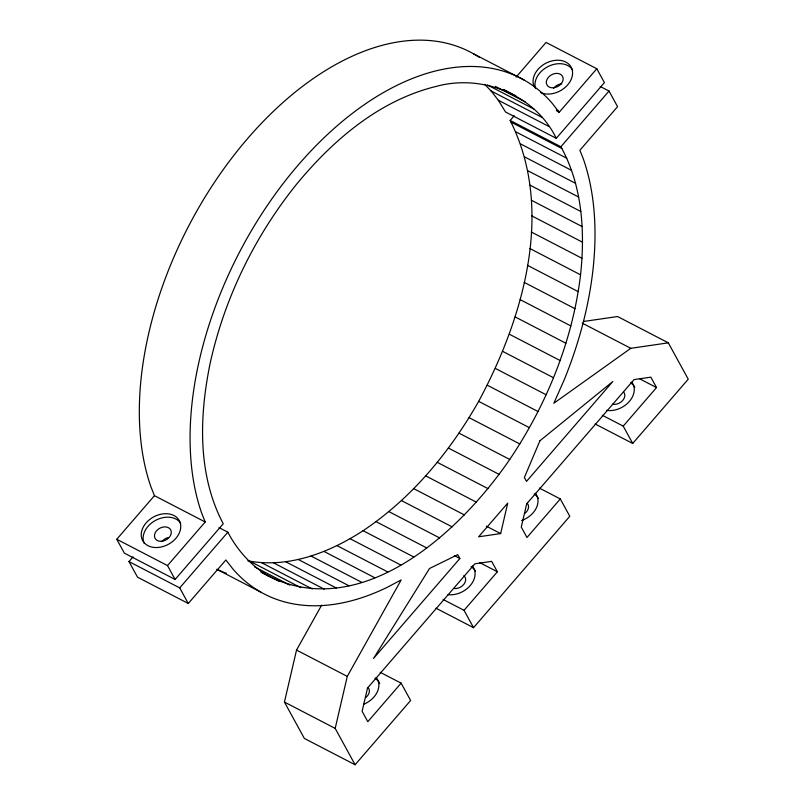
<?xml version="1.0" encoding="UTF-8"?>
<svg xmlns="http://www.w3.org/2000/svg" width="805" height="805" viewBox="0 0 805 805"><rect width="100%" height="100%" fill="white"/><g stroke="black" fill="none" stroke-linecap="round" stroke-linejoin="round"><path stroke-width="1.21" d="M247.849 560.823C288.452 568.582 329.466 552.572 363.095 530.706C411.788 498.225 449.915 451.917 478.673 401.363C523.381 318.106 555.229 210.025 510.149 120.438L514.224 115.719M261.545 572.446C357.219 626.994 458.598 534.047 509.736 459.444C546.816 404.331 572.617 340.968 580.556 274.807C585.175 231.578 582.367 185.482 560.894 146.752L510.149 120.438M380.161 672.286L401.121 683.153L410.62 700.491L355.096 764.75L304.35 738.437L284.437 702.071L296.532 650.078L321.638 605.139M355.096 764.75L335.182 728.384L347.277 676.391L401.162 579.942L387.225 587.318A284.739 169.704 -62.6 0 1 233.108 569.236L225.873 559.968L188.269 603.488L137.524 577.175L128.981 561.578L133.056 556.849M500.65 533.584L507.724 503.125L478.643 536.784L500.65 533.584L486.3 526.148M516.116 77.099L546.062 42.444L596.807 68.757L604.404 82.623L556.275 138.319C535.063 94.628 482.145 73.698 436.069 86.437C379.618 100.212 333.371 139.778 297.075 183.61C254.873 235.885 224.525 297.87 210.095 363.538C199.248 416.386 197.386 474.799 223.237 523.763L175.108 579.459L124.362 553.146L116.765 539.269L154.449 495.669L150.978 486.945A284.739 169.704 -62.6 0 1 231.79 158.042A284.739 169.704 -62.6 0 1 479.539 57.517M175.108 579.459L167.51 565.583L205.195 521.982L201.723 513.258A284.739 169.704 -62.6 0 1 297.005 166.444A284.739 169.704 -62.6 0 1 551.968 103.01L559.193 112.277L596.807 68.757M188.269 603.488L179.726 587.892L227.845 532.196L219.02 527.617M560.894 146.752L609.013 91.056L600.188 86.477M459.866 558.509L373.51 658.46L429.518 568.501L457.753 554.655L459.866 558.509L454.352 555.651M401.121 683.153L367.815 721.703L362.109 711.298L367.523 688.044L474.87 563.812L491.664 561.367L497.369 571.771L464.052 610.321L473.541 627.669L569.789 516.287L560.29 498.939L539.33 488.072M560.29 498.939L526.973 537.499L521.278 527.094L526.691 503.839L634.038 379.608L650.832 377.163L656.528 387.567L623.221 426.117L632.71 443.454L688.235 379.195L668.321 342.839L617.586 316.526L583.685 321.467M668.321 342.839L630.798 348.313L553.83 403.255L564.063 380.181A284.739 169.704 -62.6 0 0 583.353 158.988L579.882 150.263L617.566 106.663L609.013 91.056M473.471 53.784L524.216 80.097M556.275 110.124L559.576 111.835M556.99 111.14L559.193 112.277M503.668 89.496L515.804 95.795M503.638 89.737L505.842 90.885M495.367 86.407L525.152 101.843M487.508 84.998L533.836 109.017M484.691 84.354L491.08 90.955L541.825 117.268M491.08 90.955L498.325 100.253L549.07 126.566M556.275 138.319L505.54 112.006L498.325 100.253M511.105 122.169L561.84 148.482M516.025 131.94L566.77 158.253M520.855 144.065L571.59 170.378M524.82 157.025L575.565 183.339M527.909 170.761L578.654 197.074M530.103 185.19L580.848 211.504M531.401 200.254L582.136 226.567M531.783 215.881L582.518 242.194M531.25 231.981L581.995 258.294M529.811 248.493L580.556 274.807M527.466 265.318L578.211 291.631M524.236 282.394L574.981 308.707M582.257 323.137L630.798 348.313M520.131 299.621L570.866 325.934M639.985 378.984L656.528 387.567M515.16 316.928L565.905 343.242M509.374 334.226L560.109 360.539M502.773 351.433L553.518 377.746M602.261 415.249L623.221 426.117M495.407 368.449L546.142 394.762M595.207 424.014L632.71 443.454M487.297 385.213L538.042 411.526M478.673 401.363L529.418 427.676M469.053 417.634L519.799 443.947M458.991 433.13L509.736 459.444M448.385 448.053L499.12 474.366M437.266 462.322L488.001 488.635M425.694 475.876L476.429 502.189M413.72 488.645L464.465 514.959M401.423 500.569L452.158 526.883M388.835 511.588L439.58 537.901M479.71 562.615L497.369 571.771M376.046 521.65L426.781 547.963M363.095 530.706L413.83 557.02M350.054 538.706L400.799 565.019M443.092 599.453L464.052 610.321M336.983 545.619L387.728 571.932M436.038 608.218L473.541 627.669M323.952 551.405L374.697 577.718M311.032 556.034L361.767 582.347M298.263 559.495L349.008 585.809M285.725 561.769L336.46 588.083M154.449 495.669L205.195 521.982M273.469 562.826L324.214 589.139M261.565 562.685L312.3 588.998M250.063 561.337L300.798 587.65M254.461 566.801L289.76 585.104M260.478 571.641L279.234 581.361M216.736 569.266L260.86 592.148M116.765 539.269L167.51 565.583M128.981 561.578L179.726 587.892M296.532 650.078L347.277 676.391M284.437 702.071L335.182 728.384M269.273 576.45C251.452 566.197 237.334 550.318 227.845 532.196M553.82 88.027A8.895 6.631 -28.7 0 1 561.669 83.831M534.429 86.99A20.86 15.557 -28.7 0 1 552.311 60.838A20.86 15.557 -28.7 0 1 571.57 78.447A20.86 15.557 -28.7 0 1 540.517 92.555M226.286 573.22A284.739 169.704 -62.6 0 1 217.491 569.628M376.207 677.478A20.86 15.557 -28.7 0 1 363.478 704.365M472.344 565.985A20.86 15.557 -28.7 0 1 470.331 585.456A20.86 15.557 -28.7 0 1 447.972 594.664M535.365 493.274A20.86 15.557 -28.7 0 1 521.62 520.543M631.804 382.134A20.86 15.557 -28.7 0 1 629.118 401.695A20.86 15.557 -28.7 0 1 606.588 410.379M535.536 88.57A20.86 15.557 -28.7 0 1 548.084 66.523A20.86 15.557 -28.7 0 1 572.607 69.884M162.238 541.212A8.895 6.631 -28.7 0 1 168.014 537.629M144.165 543.284A20.86 15.557 -28.7 0 1 155.295 520.513A20.86 15.557 -28.7 0 1 180.602 523.129M367.996 687.379A8.895 6.631 -28.7 0 1 365.681 697.583M374.959 678.202A20.86 15.557 -28.7 0 1 379.708 683.546M463.871 575.656A8.895 6.631 -28.7 0 1 463.982 584.158A8.895 6.631 -28.7 0 1 454.09 588.515M471.056 566.74A20.86 15.557 -28.7 0 1 475.413 571.127M527.164 503.175A8.895 6.631 -28.7 0 1 524.85 513.369M534.117 493.998A20.86 15.557 -28.7 0 1 538.414 498.436M623.503 391.894A8.895 6.631 -28.7 0 1 622.637 400.568A8.895 6.631 -28.7 0 1 612.535 404.18M630.637 382.798A20.86 15.557 -28.7 0 1 634.803 387.326M539.924 440.798L524.367 477.516L526.5 481.4L612.786 381.55L539.924 440.798M553.478 87.795A8.895 6.631 -28.7 0 0 562.564 76.405A8.895 6.631 -28.7 0 0 548.125 77.622A8.895 6.631 -28.7 0 0 553.478 87.795M157.146 547.531A20.86 15.557 -28.7 0 0 179.696 521.429A20.86 15.557 -28.7 0 0 146.107 522.918A20.86 15.557 -28.7 0 0 157.146 547.531M161.242 541.302A8.895 6.631 -28.7 0 0 170.861 530.173A8.895 6.631 -28.7 0 0 156.542 530.807A8.895 6.631 -28.7 0 0 161.242 541.302"/></g></svg>
